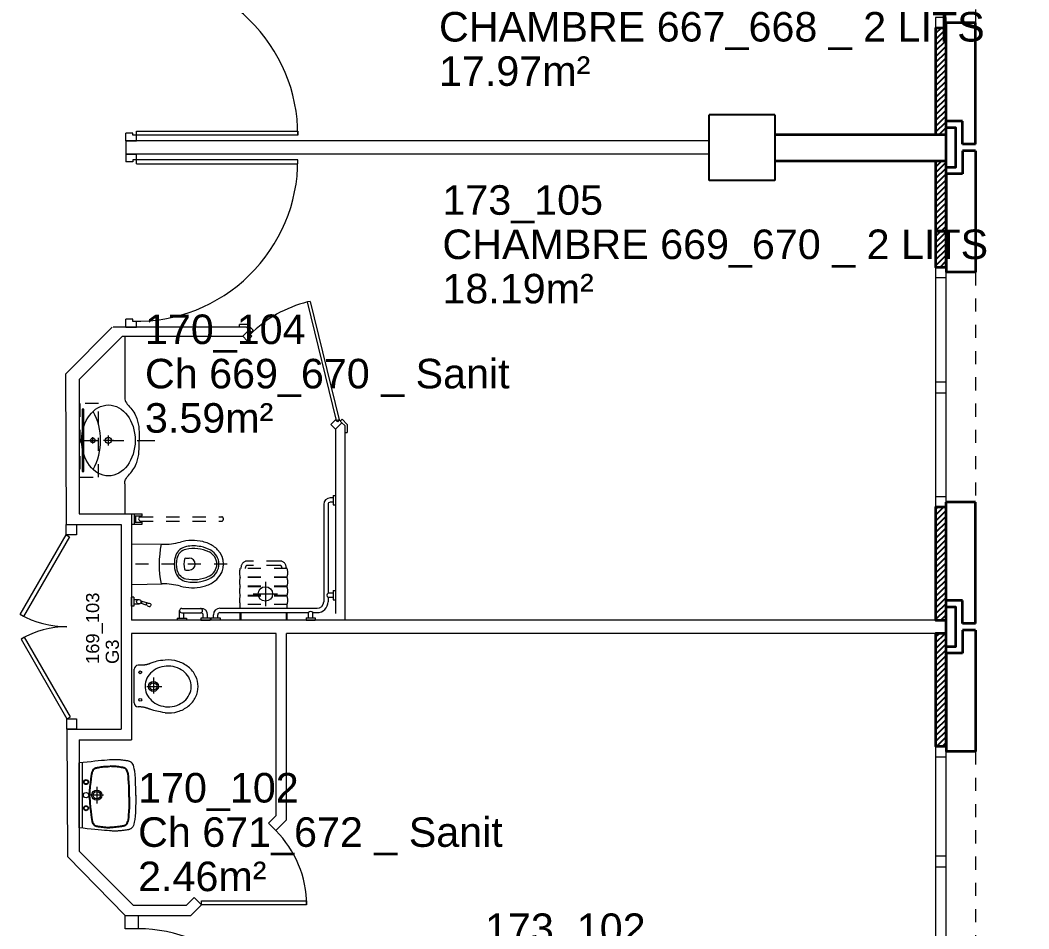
# Model space of a CAD drawing. Header units: metres. Extents: x -8 to 211, y -5 to 116.
# Drawn here: x 168.7 to 176.39, y 101 to 107.92 of the extents above; entities that cross this region are included whole.
import ezdxf

# ---------------------------------------------------------------- set-up
doc = ezdxf.new("R2010")
doc.units = ezdxf.units.M
doc.header["$LTSCALE"] = 0.6
doc.header["$MEASUREMENT"] = 0
for name, pattern in [('AXES2', [1.125, 0.75, -0.125, 0.125, -0.125]), ('CACHÉ', [0.25, 0.125, -0.125]), ('CONTINU', [0]), ('HIDDEN2', [0.1875, 0.125, -0.0625])]:
    doc.linetypes.add(name, pattern=pattern)
doc.layers.get('0').update_dxf_attribs({"linetype": 'CONTINUOUS'})
for name, color, linetype in [('002 poteaux', 7, 'CONTINUOUS'), ('004 isolation', 7, 'CONTINUOUS'), ('006 sanitaire', 5, 'CONTINUOUS'), ('A_Etiqu_Gaine', 8, 'CONTINUOUS'), ('A_Etiqu_Gaine_ancien', 8, 'CONTINUOUS'), ('A_Etiqu_Gaine_code', 8, 'CONTINUOUS'), ('A_Etiqu_Local', 8, 'CONTINUOUS')]:
    doc.layers.add(name, color=color, linetype=linetype)
for name, color, linetype, lineweight in [('A_CHASS', 4, 'CONTINU', 20), ('A_MURS_CLOI', 7, 'CONTINU', 20), ('A_MURS_STRU', 7, 'CONTINU', 35), ('A_PORT', 8, 'CONTINUOUS', 0), ('A_SANI', 5, 'CONTINU', 0)]:
    doc.layers.add(name, color=color, linetype=linetype, lineweight=lineweight)
doc.styles.add('Attribut', font='arial.ttf')

# ---------------------------------------------------------------- blocks, each defined once
blk = doc.blocks.new('A_Etiqu_Local')
at = {"style": 'Attribut', "flags": 1}
for tag, p in [('CODE_HOPITAL', (-0.4463, 1.9737)), ('CODE_SITE', (-0.4463, 1.7487)), ('CODE_BATIMENT', (-0.4463, 1.5237)), ('CODE_SECTEUR', (-0.4463, 1.2987)), ('CODE_ETAGE', (-0.4463, 1.0737)), ('NOM_NORMALISE', (-0.4463, -0.843)), ('SECTEUR_ACTIVITE', (-0.4463, -1.068)), ('SOUS_SECTEUR_ACTIVITE', (-0.4463, -1.293)), ('VOLUME', (-0.4463, -1.518)), ('SERVICE', (-0.4463, -1.743)), ('CODE_UG', (-0.4463, -1.968)), ('CODE_UA', (-0.4463, -2.193)), ('CODE_POLE', (-0.4463, -2.418)), ('OCCUPANT_EXTERNE', (-0.4463, -2.643)), ('DISPONIBILITE', (-0.4463, -2.868)), ('ACCES_HANDICAPES', (-0.4463, -3.093)), ('NATURE_SOL', (-0.4463, -3.318)), ('RISQUE_LABORATOIRE', (-0.4463, -3.543)), ('AMIANTE', (-0.4463, -3.768))]:
    blk.add_attdef(tag, p, '', height=0.15, dxfattribs=at)
at = {"layer": 'A_Etiqu_Local', "style": 'Attribut'}
for tag, p in [('CODE_PIECE', (-0.4483, 0.5327)), ('NOM_USAGE', (-0.4483, 0.1952)), ('SURFACE', (-0.4483, -0.1423))]:
    blk.add_attdef(tag, p, '', height=0.225, dxfattribs=at)
blk = doc.blocks.new('A_Etiqu_Gaine')
at = {"style": 'Attribut', "flags": 1}
for tag, p in [('CODE_HOPITAL', (-0.4323, 0.8651)), ('CODE_SITE', (-0.4323, 0.7151)), ('CODE_BATIMENT', (-0.4323, 0.5651)), ('CODE_SECTEUR', (-0.4323, 0.4151)), ('CODE_ETAGE', (-0.4323, 0.2651)), ('NOM_NORMALISE', (-0.4323, -0.3349)), ('SECTEUR_ACTIVITE', (-0.4323, -0.4849)), ('SOUS_SECTEUR_ACTIVITE', (-0.4323, -0.6349)), ('SURFACE', (-0.4323, -0.7849)), ('CODE_UG', (-0.4323, -0.9349)), ('CODE_POLE', (-0.4323, -1.0849)), ('AMIANTE', (-0.4323, -1.2349))]:
    blk.add_attdef(tag, p, '', height=0.1, dxfattribs=at)
at = {"layer": 'A_Etiqu_Gaine', "style": 'Attribut'}
blk.add_attdef('NOM_USAGE', (-0.4323, -0.1849), '', height=0.1, dxfattribs=at)
at = {"layer": 'A_Etiqu_Gaine_ancien', "style": 'Attribut'}
blk.add_attdef('CODE_PIECE_ANCIEN', (-0.4323, 0.1151), '', height=0.1, dxfattribs=at)
at = {"layer": 'A_Etiqu_Gaine_code', "style": 'Attribut'}
blk.add_attdef('CODE_PIECE', (-0.4323, -0.0349), '', height=0.1, dxfattribs=at)
blk = doc.blocks.new('BROCA4-G329')
at = {"layer": '006 sanitaire', "linetype": 'Continuous'}
for points in [[(27.871058, 12.724569), (27.868091, 12.768528), (27.865162, 12.80576), (27.862252, 12.836877), (27.859341, 12.862489), (27.85641, 12.883208), (27.85344, 12.899643), (27.850412, 12.912407), (27.847308, 12.92211), (27.844107, 12.929363), (27.84079, 12.934776), (27.84079, 12.934776), (27.839079, 12.936977), (27.837307, 12.9389), (27.835448, 12.940577), (27.833475, 12.942039), (27.831361, 12.943315), (27.829079, 12.944436), (27.826603, 12.945433), (27.823905, 12.946336), (27.820959, 12.947175), (27.817738, 12.947981), (27.817738, 12.947981), (27.810426, 12.949572), (27.802072, 12.951126), (27.792839, 12.952621), (27.782893, 12.954029), (27.772398, 12.955327), (27.761519, 12.956489), (27.750421, 12.957491), (27.739267, 12.958306), (27.728224, 12.958911), (27.717455, 12.95928)], [(27.871058, 12.727926), (27.868091, 12.683964), (27.865162, 12.646729), (27.862252, 12.615611), (27.859341, 12.589998), (27.85641, 12.56928), (27.85344, 12.552844), (27.850412, 12.540081), (27.847308, 12.530379), (27.844107, 12.523127), (27.84079, 12.517713), (27.84079, 12.517713), (27.839079, 12.515513), (27.837307, 12.513589), (27.835448, 12.511912), (27.833475, 12.51045), (27.831361, 12.509173), (27.829079, 12.508051), (27.826603, 12.507053), (27.823905, 12.50615), (27.820959, 12.50531), (27.817738, 12.504503), (27.817738, 12.504503), (27.810424, 12.502912), (27.802055, 12.501356), (27.79278, 12.49986), (27.782754, 12.498449), (27.772126, 12.497148), (27.761048, 12.495981), (27.749672, 12.494974), (27.73815, 12.494151), (27.726633, 12.493536), (27.715273, 12.493155)]]:
    blk.add_lwpolyline(points, dxfattribs=at)
blk = doc.blocks.new('BROCA4-G330')
at = {"layer": '006 sanitaire', "linetype": 'Continuous'}
for points in [[(27.569025, 12.724569), (27.569417, 12.768528), (27.570285, 12.80576), (27.571591, 12.836877), (27.573297, 12.862489), (27.575364, 12.883208), (27.577755, 12.899643), (27.580432, 12.912407), (27.583357, 12.92211), (27.586492, 12.929363), (27.589798, 12.934776), (27.589798, 12.934776), (27.59151, 12.936977), (27.593281, 12.9389), (27.59514, 12.940577), (27.597113, 12.942039), (27.599227, 12.943315), (27.601508, 12.944436), (27.603985, 12.945433), (27.606682, 12.946336), (27.609628, 12.947175), (27.612849, 12.947981), (27.612849, 12.947981), (27.62016, 12.949572), (27.628515, 12.951126), (27.637748, 12.952621), (27.647695, 12.954029), (27.658191, 12.955327), (27.669071, 12.956489), (27.68017, 12.957491), (27.691324, 12.958306), (27.702368, 12.958911), (27.713137, 12.95928)], [(27.569025, 12.727926), (27.569417, 12.683964), (27.570285, 12.646729), (27.571591, 12.615611), (27.573297, 12.589998), (27.575364, 12.56928), (27.577755, 12.552844), (27.580432, 12.540081), (27.583357, 12.530379), (27.586492, 12.523127), (27.589798, 12.517713), (27.589798, 12.517713), (27.59151, 12.515513), (27.593281, 12.513589), (27.59514, 12.511912), (27.597113, 12.51045), (27.599227, 12.509173), (27.601508, 12.508051), (27.603985, 12.507053), (27.606682, 12.50615), (27.609628, 12.50531), (27.612849, 12.504503), (27.612849, 12.504503), (27.620163, 12.502912), (27.628533, 12.501356), (27.637807, 12.49986), (27.647835, 12.498449), (27.658464, 12.497148), (27.669542, 12.495981), (27.680918, 12.494974), (27.692441, 12.494151), (27.703958, 12.493536), (27.715319, 12.493155)]]:
    blk.add_lwpolyline(points, dxfattribs=at)

msp = doc.modelspace()

# ---------------------------------------------------------------- linework, layer by layer
at = {"layer": '002 poteaux', "color": 8, "linetype": 'Continuous'}
for p, q in [((173.9499, 106.6961), (173.9499, 107.1961)), ((174.4499, 107.1961), (174.4499, 106.6961))]:
    msp.add_line(p, q, dxfattribs=at)
for points in [[(174.4499, 107.1961), (173.9499, 107.1961)], [(174.4499, 106.6962), (173.9499, 106.6962)]]:
    msp.add_lwpolyline(points, dxfattribs=at)
at = {"layer": '004 isolation', "color": 8, "linetype": 'Continuous'}
for p, q in [((175.7167, 107.856), (175.6749, 107.8142)), ((175.6749, 107.856), (175.7549, 107.856)), ((175.6749, 107.0461), (175.6749, 107.856)), ((175.6749, 107.77), (175.7549, 107.85)), ((175.7549, 107.856), (175.7549, 107.0461)), ((175.7549, 107.8058), (175.6749, 107.7258)), ((175.6749, 107.6816), (175.7549, 107.7616)), ((175.7549, 107.7174), (175.6749, 107.6374)), ((175.6749, 107.5932), (175.7549, 107.6732)), ((175.7549, 107.629), (175.6749, 107.549)), ((175.6749, 107.5048), (175.7549, 107.5849)), ((175.7549, 107.5406), (175.6749, 107.4606)), ((175.6749, 107.4164), (175.7549, 107.4964)), ((175.7549, 107.4522), (175.6749, 107.3722)), ((175.6749, 107.3281), (175.7549, 107.4081)), ((175.7549, 107.3639), (175.6749, 107.2839)), ((175.6749, 107.2397), (175.7549, 107.3197)), ((175.7549, 107.2755), (175.6749, 107.1955)), ((175.6749, 107.1513), (175.7549, 107.2313)), ((175.7549, 107.1871), (175.6749, 107.1071)), ((175.6749, 107.0629), (175.7549, 107.1429)), ((175.7549, 107.0987), (175.7024, 107.0461)), ((175.7465, 107.0461), (175.7549, 107.0545)), ((175.7549, 107.0461), (175.6749, 107.0461)), ((175.6791, 106.8461), (175.6749, 106.8419)), ((175.6749, 106.7977), (175.7233, 106.8461)), ((175.6749, 106.0362), (175.6749, 106.8461)), ((175.6749, 106.8461), (175.7549, 106.8461)), ((175.7549, 106.8335), (175.6749, 106.7536)), ((175.7549, 106.8461), (175.7549, 106.0362)), ((175.6749, 106.7093), (175.7549, 106.7893)), ((175.7549, 106.7452), (175.6749, 106.6652)), ((175.6749, 106.621), (175.7549, 106.701)), ((175.7549, 106.6568), (175.6749, 106.5768)), ((175.6749, 106.5326), (175.7549, 106.6126)), ((175.7549, 106.5684), (175.6749, 106.4884)), ((175.6749, 106.4442), (175.7549, 106.5242)), ((175.7549, 106.48), (175.6749, 106.4)), ((175.6749, 106.3558), (175.7549, 106.4358)), ((175.7549, 106.3916), (175.6749, 106.3116)), ((175.6749, 106.2674), (175.7549, 106.3474)), ((175.7549, 106.3032), (175.6749, 106.2232)), ((175.6749, 106.179), (175.7549, 106.259)), ((175.7549, 106.2148), (175.6749, 106.1348)), ((175.6749, 106.0906), (175.7549, 106.1706)), ((175.7549, 106.1264), (175.6749, 106.0464)), ((175.7089, 106.0362), (175.7549, 106.0822)), ((175.7549, 106.0362), (175.6749, 106.0362)), ((175.7549, 106.0381), (175.7531, 106.0362)), ((175.6909, 104.2063), (175.6749, 104.1903)), ((175.6749, 104.1461), (175.7351, 104.2063)), ((175.6749, 103.3465), (175.6749, 104.2063)), ((175.6749, 104.2063), (175.7549, 104.2063)), ((175.7549, 104.2063), (175.7549, 103.3465)), ((175.7549, 104.1819), (175.6749, 104.1019)), ((175.6749, 104.0577), (175.7549, 104.1377)), ((175.7549, 104.0935), (175.6749, 104.0135)), ((175.6749, 103.9693), (175.7549, 104.0493)), ((175.7549, 104.0051), (175.6749, 103.9251)), ((175.6749, 103.8809), (175.7549, 103.9609)), ((175.7549, 103.9167), (175.6749, 103.8367)), ((175.6749, 103.7925), (175.7549, 103.8725)), ((175.7549, 103.8283), (175.6749, 103.7483)), ((175.6749, 103.7041), (175.7549, 103.7841)), ((175.7549, 103.7399), (175.6749, 103.6599)), ((175.6749, 103.6157), (175.7549, 103.6957)), ((175.7549, 103.6515), (175.6749, 103.5716)), ((175.6749, 103.5274), (175.7549, 103.6073)), ((175.7549, 103.5631), (175.6749, 103.4831)), ((175.6749, 103.439), (175.7549, 103.519)), ((175.7549, 103.4748), (175.6749, 103.3948)), ((175.6749, 103.3506), (175.7549, 103.4306)), ((175.7549, 103.3864), (175.715, 103.3465)), ((175.7549, 103.3465), (175.6749, 103.3465)), ((175.7033, 103.2464), (175.6749, 103.218)), ((175.6749, 103.1738), (175.7475, 103.2464)), ((175.6749, 102.3865), (175.6749, 103.2464)), ((175.6749, 103.2464), (175.7549, 103.2464)), ((175.7549, 103.2096), (175.6749, 103.1296)), ((175.7549, 103.2464), (175.7549, 102.3865)), ((175.6749, 103.0854), (175.7549, 103.1654)), ((175.7549, 103.1212), (175.6749, 103.0412)), ((175.6749, 102.997), (175.7549, 103.077)), ((175.7549, 103.0329), (175.6749, 102.9529)), ((175.6749, 102.9087), (175.7549, 102.9887)), ((175.7549, 102.9445), (175.6749, 102.8645)), ((175.6749, 102.8203), (175.7549, 102.9003)), ((175.7549, 102.8561), (175.6749, 102.7761)), ((175.6749, 102.7319), (175.7549, 102.8119)), ((175.7549, 102.7677), (175.6749, 102.6877)), ((175.6749, 102.6435), (175.7549, 102.7235)), ((175.7549, 102.6793), (175.6749, 102.5993)), ((175.6749, 102.5551), (175.7549, 102.6351)), ((175.7549, 102.5909), (175.6749, 102.5109)), ((175.6749, 102.4667), (175.7549, 102.5467)), ((175.7549, 102.5025), (175.6749, 102.4225)), ((175.6831, 102.3865), (175.7549, 102.4583)), ((175.7549, 102.3865), (175.6749, 102.3865)), ((175.7549, 102.4141), (175.7273, 102.3865))]:
    msp.add_line(p, q, dxfattribs=at)
at = {"layer": 'A_CHASS', "color": 8, "linetype": 'CACHÉ'}
for p, q in [((175.9799, 109.5963), (175.9799, 107.896)), ((175.9799, 105.9962), (175.9799, 104.2463)), ((175.9799, 102.3465), (175.9799, 100.696))]:
    msp.add_line(p, q, dxfattribs=at)
at = {"layer": 'A_CHASS', "color": 8, "linetype": 'Continuous'}
for p, q in [((175.6749, 105.9562), (175.6749, 104.2863)), ((175.7549, 104.2863), (175.7549, 105.9562)), ((175.6749, 102.3065), (175.6749, 100.736)), ((175.7549, 100.736), (175.7549, 102.3065))]:
    msp.add_line(p, q, dxfattribs=at)
for points in [[(175.7549, 107.936), (175.6749, 107.936), (175.6749, 107.856), (175.7549, 107.856)], [(175.7549, 106.0362), (175.6749, 106.0362), (175.6749, 105.9562), (175.7549, 105.9562)], [(175.7549, 105.1584), (175.6749, 105.1584), (175.6749, 105.0784), (175.7549, 105.0784)], [(175.7549, 104.2863), (175.6749, 104.2863), (175.6749, 104.2063), (175.7549, 104.2063)], [(175.7549, 102.3865), (175.6749, 102.3865), (175.6749, 102.3065), (175.7549, 102.3065)], [(175.7549, 101.5487), (175.6749, 101.5487), (175.6749, 101.4687), (175.7549, 101.4687)]]:
    msp.add_lwpolyline(points, close=True, dxfattribs=at)
at = {"layer": 'A_MURS_CLOI', "color": 8, "linetype": 'Continuous'}
for p, q in [((173.9499, 106.9959), (169.506, 106.9959)), ((169.506, 106.9959), (169.506, 106.8959)), ((173.9499, 106.8959), (169.506, 106.8959)), ((170.4321, 105.5983), (170.3703, 105.5983)), ((170.3703, 105.5783), (170.3703, 105.5983)), ((170.4758, 105.5546), (170.4321, 105.5983)), ((169.4024, 105.5783), (169.0447, 105.2205)), ((170.4238, 105.5783), (169.4077, 105.5783)), ((170.4447, 105.5574), (170.4238, 105.5783)), ((170.4758, 105.5546), (170.4617, 105.5404)), ((169.4791, 105.5083), (169.1499, 105.1791)), ((169.4791, 105.5083), (170.3955, 105.5083)), ((169.0447, 105.2205), (169.0499, 104.0764)), ((169.1499, 105.1791), (169.1499, 104.1564)), ((171.1387, 104.8634), (171.1528, 104.8776)), ((171.1726, 104.8295), (171.1518, 104.8503)), ((171.1926, 104.8378), (171.1528, 104.8776)), ((171.1726, 104.8295), (171.1726, 103.3464)), ((171.1926, 104.8378), (171.1926, 104.776)), ((171.1026, 104.8005), (171.1026, 103.3965)), ((171.1726, 104.776), (171.1926, 104.776)), ((169.1499, 104.1564), (169.5494, 104.1564)), ((169.5494, 104.1564), (169.5494, 103.3464)), ((169.0499, 104.0764), (169.4694, 104.0764)), ((169.4694, 104.0764), (169.4694, 102.5164)), ((175.7549, 103.3464), (169.5494, 103.3464)), ((170.6499, 103.2464), (169.5494, 103.2464)), ((169.5494, 103.2464), (169.5494, 102.4364)), ((170.6499, 101.8598), (170.6499, 103.2464)), ((170.7299, 103.2466), (175.7549, 103.2466)), ((170.7299, 101.8267), (170.7299, 103.2464)), ((169.057, 102.5164), (169.4694, 102.5164)), ((169.057, 102.5164), (169.0615, 101.5467)), ((169.1499, 102.4364), (169.5494, 102.4364)), ((169.1499, 102.4364), (169.1499, 101.5881)), ((170.5912, 101.8011), (170.6499, 101.8598)), ((170.6477, 101.7445), (170.7299, 101.8267)), ((170.6477, 101.7445), (170.5912, 101.8011)), ((169.4999, 101.0967), (169.0615, 101.5467)), ((169.5613, 101.1767), (169.1499, 101.5881)), ((169.9668, 101.1767), (170.0255, 101.2354)), ((170.0821, 101.1788), (170.0255, 101.2354)), ((169.5613, 101.1767), (169.9668, 101.1767)), ((169.9999, 101.0967), (170.0821, 101.1788)), ((169.4999, 101.0967), (169.9999, 101.0967))]:
    msp.add_line(p, q, dxfattribs=at)
msp.add_lwpolyline([(169.4999, 101.0964), (169.5999, 101.0964), (169.5999, 100.9964), (169.4999, 100.9964)], close=True, dxfattribs=at)
at = {"layer": 'A_MURS_STRU', "color": 8}
for p, q in [((175.7549, 107.1461), (175.7549, 107.896)), ((175.9799, 107.896), (175.7549, 107.896)), ((175.9799, 106.9711), (175.9799, 107.896)), ((175.8799, 107.1461), (175.7549, 107.1461)), ((175.8799, 106.9711), (175.8799, 107.1461)), ((175.9799, 106.9711), (175.8799, 106.9711)), ((175.8799, 106.9211), (175.8799, 106.7461)), ((175.9799, 106.9211), (175.8799, 106.9211)), ((175.9799, 106.9211), (175.9799, 105.9962)), ((175.8799, 106.7461), (175.7549, 106.7461)), ((175.7549, 106.7461), (175.7549, 105.9962)), ((175.9799, 105.9962), (175.7549, 105.9962)), ((175.7549, 103.4964), (175.7549, 104.2463)), ((175.9799, 104.2463), (175.7549, 104.2463)), ((175.9799, 103.3214), (175.9799, 104.2463)), ((175.8799, 103.4964), (175.7549, 103.4964)), ((175.8799, 103.3214), (175.8799, 103.4964)), ((175.9799, 103.3214), (175.8799, 103.3214)), ((175.8799, 103.2714), (175.8799, 103.0964)), ((175.9799, 103.2714), (175.8799, 103.2714)), ((175.9799, 103.2714), (175.9799, 102.3465)), ((175.8799, 103.0964), (175.7549, 103.0964)), ((175.7549, 103.0964), (175.7549, 102.3465)), ((175.9799, 102.3465), (175.7549, 102.3465))]:
    msp.add_line(p, q, dxfattribs=at)
at = {"layer": 'A_MURS_STRU', "color": 8, "linetype": 'Continuous'}
for p, q in [((174.4499, 107.0461), (175.7549, 107.0461)), ((174.4499, 106.8461), (175.7549, 106.8461))]:
    msp.add_line(p, q, dxfattribs=at)
for points in [[(175.7549, 107.856), (175.6749, 107.856), (175.6749, 107.0461)], [(175.6749, 106.8461), (175.6749, 106.0362), (175.7549, 106.0362), (175.7549, 107.856)], [(175.7549, 106.7961), (175.8299, 106.7961), (175.8299, 107.0961), (175.7549, 107.0961)], [(175.7549, 103.2464), (175.6749, 103.2464), (175.6749, 102.3865), (175.7549, 102.3865), (175.7549, 103.4464)], [(175.7549, 103.1464), (175.8299, 103.1464), (175.8299, 103.4464), (175.7549, 103.4464)]]:
    msp.add_lwpolyline(points, dxfattribs=at)
msp.add_lwpolyline([(175.7549, 104.2063), (175.6749, 104.2063), (175.6749, 103.3465), (175.7549, 103.3465)], close=True, dxfattribs=at)
at = {"layer": 'A_PORT', "color": 8, "linetype": 'Continuous'}
for p, q in [((169.506, 106.9959), (169.506, 107.0558)), ((169.5582, 107.0558), (169.506, 107.0558)), ((169.5582, 107.0398), (169.5582, 107.0558)), ((169.586, 107.0698), (170.816, 107.0698)), ((169.586, 106.9959), (169.586, 107.0698)), ((170.816, 107.0698), (170.816, 107.0398)), ((169.506, 106.9959), (169.586, 106.9959)), ((170.816, 107.0398), (169.5582, 107.0398)), ((169.506, 106.8964), (169.586, 106.8964)), ((169.506, 106.8964), (169.506, 106.8365)), ((169.586, 106.8225), (169.586, 106.8964)), ((169.5582, 106.8365), (169.506, 106.8365)), ((170.816, 106.8525), (169.5582, 106.8525)), ((169.5582, 106.8525), (169.5582, 106.8365)), ((169.586, 106.8225), (170.816, 106.8225)), ((170.816, 106.8225), (170.816, 106.8525)), ((171.1114, 104.8671), (170.8905, 105.7701)), ((170.91, 105.7747), (170.8906, 105.77)), ((170.91, 105.7747), (171.1309, 104.8719)), ((169.5582, 105.6385), (169.506, 105.6385)), ((169.506, 105.5786), (169.506, 105.6385)), ((169.5582, 105.6225), (169.5582, 105.6385)), ((169.586, 105.6225), (169.5582, 105.6225)), ((169.586, 105.5786), (169.586, 105.6225)), ((169.506, 105.5786), (169.586, 105.5786)), ((171.1309, 104.8719), (171.1114, 104.8671))]:
    msp.add_line(p, q, dxfattribs=at)
for points in [[(170.4662, 105.5083), (170.452, 105.5224), (170.4662, 105.5365), (170.445, 105.5578), (170.3955, 105.5083), (170.4308, 105.4729), (170.4662, 105.5083)], [(171.1521, 104.8507), (171.1309, 104.8719), (171.1167, 104.8577), (171.1026, 104.8719), (171.0672, 104.8365), (171.1026, 104.8012), (171.1521, 104.8507)]]:
    msp.add_lwpolyline(points, dxfattribs=at)
for points in [[(169.0499, 104.0764), (169.1299, 104.0764), (169.1299, 103.9964), (169.0503, 103.9964)], [(169.0763, 103.9814), (168.7263, 103.3752), (168.7003, 103.3902), (169.0503, 103.9964)], [(169.0827, 102.6114), (168.7327, 103.2176), (168.7067, 103.2026), (169.0567, 102.5964)], [(169.057, 102.5964), (169.1299, 102.5964), (169.1299, 102.5164), (169.057, 102.5164)], [(170.0821, 101.2085), (170.882, 101.2085), (170.882, 101.1785), (170.0821, 101.1785)]]:
    msp.add_lwpolyline(points, close=True, dxfattribs=at)
for centre, radius, start, end in [((169.586, 107.0398), 1.23, 360, 91.29426), ((169.586, 106.8525), 1.23, 268.70574, 0), ((169.063, 104.0446), 0.7482, 240.99996, 269.51438), ((169.0567, 102.5964), 0.7, 90, 120), ((170.0821, 101.1785), 0.8, 0.00002, 45.00004), ((169.5999, 99.8964), 1.1, 0.00001, 90.00003)]:
    msp.add_arc(centre, radius, start, end, dxfattribs=at)
at = {"layer": 'A_PORT', "color": 8}
msp.add_arc((171.1167, 104.8577), 0.94, 103.92465, 135, dxfattribs=at)
at = {"layer": 'A_SANI', "color": 8, "linetype": 'Continuous'}
for p, q in [((169.4965, 105.5083), (169.4965, 105.0467)), ((169.1864, 104.9545), (169.1719, 104.9545)), ((169.1719, 104.9545), (169.1719, 104.4782)), ((169.1864, 104.4782), (169.1864, 104.9545)), ((169.3725, 104.6773), (169.3725, 104.7538)), ((169.2781, 104.7155), (169.2303, 104.7155)), ((169.2542, 104.6916), (169.2542, 104.7394)), ((169.4107, 104.7155), (169.3342, 104.7155)), ((169.1719, 104.4782), (169.1864, 104.4782)), ((169.4965, 104.3844), (169.4965, 104.1564)), ((171.0858, 104.2962), (171.1026, 104.2962)), ((171.0858, 104.2962), (171.0858, 104.2255)), ((171.0126, 104.2274), (171.0126, 103.4871)), ((171.0456, 104.2274), (171.0456, 103.5526)), ((171.0858, 104.2774), (171.0626, 104.2774)), ((171.0858, 104.2444), (171.0626, 104.2444)), ((171.0858, 104.2255), (171.1026, 104.2255)), ((169.5494, 104.1564), (169.6289, 104.1564)), ((169.5705, 104.0784), (169.5705, 104.1564)), ((169.5705, 104.1405), (169.6289, 104.1405)), ((169.5815, 104.0942), (169.5815, 104.1405)), ((169.6214, 104.1339), (169.6214, 104.1405)), ((169.6289, 104.1405), (169.6289, 104.1564)), ((169.5494, 104.0784), (169.6289, 104.0784)), ((169.5705, 104.0942), (169.6289, 104.0942)), ((169.6214, 104.0942), (169.6214, 104.1009)), ((169.6289, 104.0784), (169.6289, 104.0942)), ((170.5685, 103.6387), (170.5685, 103.4541)), ((169.5662, 103.5229), (169.5494, 103.5229)), ((169.5494, 103.4522), (169.5494, 103.5229)), ((169.5662, 103.5229), (169.5662, 103.4522)), ((170.4762, 103.5464), (170.6607, 103.5464)), ((171.0858, 103.5526), (171.0456, 103.5526)), ((171.0456, 103.5196), (171.0456, 103.4871)), ((171.0858, 103.5196), (171.0456, 103.5196)), ((171.0858, 103.5715), (171.0858, 103.5008)), ((171.0858, 103.5715), (171.1026, 103.5715)), ((171.1026, 103.5715), (171.1026, 103.5008)), ((169.5662, 103.4522), (169.5494, 103.4522)), ((169.5662, 103.504), (169.6043, 103.504)), ((169.5662, 103.471), (169.6064, 103.471)), ((169.6257, 103.4737), (169.6167, 103.4766)), ((169.6305, 103.4886), (169.6202, 103.4919)), ((169.6254, 103.4726), (169.6309, 103.4897)), ((169.6594, 103.4617), (169.6254, 103.4726)), ((169.6649, 103.4788), (169.6309, 103.4897)), ((169.6594, 103.4617), (169.6649, 103.4788)), ((169.6676, 103.4603), (169.6598, 103.4628)), ((169.6724, 103.4752), (169.6645, 103.4777)), ((170.2224, 103.4371), (170.9626, 103.4371)), ((171.0858, 103.5008), (171.1026, 103.5008)), ((169.8957, 103.3631), (169.9664, 103.3631)), ((169.8957, 103.3631), (169.8957, 103.3464)), ((169.9145, 103.3631), (169.9145, 103.4199)), ((169.931, 103.4364), (170.0784, 103.4364)), ((169.931, 103.4034), (170.0784, 103.4034)), ((169.9475, 103.3631), (169.9475, 103.4034)), ((169.9664, 103.3631), (169.9664, 103.3464)), ((170.1472, 103.3631), (170.0765, 103.3631)), ((170.0765, 103.3631), (170.0765, 103.3464)), ((170.0954, 103.3631), (170.0954, 103.3864)), ((170.1284, 103.3631), (170.1284, 103.3864)), ((170.1472, 103.3631), (170.1472, 103.3464)), ((170.1535, 103.3639), (170.2242, 103.3639)), ((170.1535, 103.3639), (170.1535, 103.3471)), ((170.1724, 103.3639), (170.1724, 103.3871)), ((170.2054, 103.3639), (170.2054, 103.3871)), ((170.2224, 103.4041), (170.8971, 103.4041)), ((170.2242, 103.3639), (170.2242, 103.3471)), ((170.8782, 103.3639), (170.8782, 103.3471)), ((170.8782, 103.3639), (170.9489, 103.3639)), ((170.8971, 103.3639), (170.8971, 103.4041)), ((170.9301, 103.3639), (170.9301, 103.4041)), ((170.9301, 103.4041), (170.9626, 103.4041)), ((170.9489, 103.3639), (170.9489, 103.3471)), ((170.0765, 103.3464), (170.1472, 103.3464)), ((170.8782, 103.3471), (170.9489, 103.3471)), ((169.6014, 103.0031), (169.5983, 103.003)), ((169.5694, 102.7159), (169.5694, 102.973)), ((169.7152, 102.9104), (169.7152, 102.7883)), ((169.6664, 102.842), (169.7787, 102.842)), ((169.6014, 102.6858), (169.5983, 102.6859)), ((169.1499, 101.7646), (169.1499, 102.2599)), ((169.1748, 101.7646), (169.1748, 102.2599)), ((169.2834, 102.0774), (169.2834, 101.951)), ((169.3345, 102.0142), (169.2324, 102.0142))]:
    msp.add_line(p, q, dxfattribs=at)
at = {"layer": 'A_SANI', "color": 8, "linetype": 'HIDDEN2', "ltscale": 0.5}
for p, q in [((169.296, 104.9955), (169.156, 104.9955)), ((169.156, 104.9955), (169.156, 104.4355)), ((169.296, 104.4355), (169.296, 104.9955)), ((169.156, 104.4355), (169.296, 104.4355)), ((169.6138, 104.1339), (170.2374, 104.1339)), ((169.6138, 104.1009), (170.2374, 104.1009)), ((170.3827, 103.7471), (170.3827, 103.7404)), ((170.4157, 103.7471), (170.4157, 103.7404)), ((170.6777, 103.7971), (170.4327, 103.7971)), ((170.6777, 103.7641), (170.4327, 103.7641)), ((170.6947, 103.7471), (170.6947, 103.7404)), ((170.7277, 103.7471), (170.7277, 103.7404)), ((170.7345, 103.7404), (170.3759, 103.7404)), ((170.7345, 103.6754), (170.3759, 103.6754)), ((170.3759, 103.6704), (170.3759, 103.6754)), ((170.7345, 103.6704), (170.3759, 103.6704)), ((170.7345, 103.6704), (170.7345, 103.6754)), ((170.7345, 103.6054), (170.3759, 103.6054)), ((170.3759, 103.6004), (170.3759, 103.6054)), ((170.7345, 103.6004), (170.3759, 103.6004)), ((170.7345, 103.6004), (170.7345, 103.6054)), ((170.7345, 103.5354), (170.3759, 103.5354)), ((170.3759, 103.5304), (170.3759, 103.5354)), ((170.7345, 103.5304), (170.3759, 103.5304)), ((170.7345, 103.5304), (170.7345, 103.5354)), ((170.7345, 103.4654), (170.3759, 103.4654)), ((170.3759, 103.4371), (170.3759, 103.4654)), ((170.7345, 103.4371), (170.7345, 103.4654)), ((170.3759, 103.3471), (170.3759, 103.4041)), ((170.3827, 103.4041), (170.3827, 103.3471)), ((170.7277, 103.4041), (170.7277, 103.3471)), ((170.7345, 103.3471), (170.7345, 103.4041))]:
    msp.add_line(p, q, dxfattribs=at)
at = {"layer": 'A_SANI', "color": 8, "linetype": 'AXES2', "ltscale": 0.3}
msp.add_line((169.156, 104.7155), (169.7327, 104.7155), dxfattribs=at)
at = {"layer": 'A_SANI', "color": 8}
for p, q in [((169.5494, 103.9256), (169.5494, 103.6217)), ((169.5525, 103.9286), (169.7816, 103.9244)), ((169.9616, 103.8187), (169.9883, 103.8187)), ((169.9616, 103.7287), (169.9883, 103.7287)), ((169.5525, 103.6187), (169.7816, 103.623))]:
    msp.add_line(p, q, dxfattribs=at)
at = {"layer": 'A_SANI', "color": 8, "linetype": 'HIDDEN2'}
msp.add_line((170.2778, 103.7737), (169.5255, 103.7737), dxfattribs=at)
at = {"layer": 'A_SANI', "color": 8, "linetype": 'Continuous'}
for points in [[(169.8055, 103.0422), (169.7862, 103.0405), (169.769, 103.0384), (169.7538, 103.036), (169.7405, 103.0333), (169.7288, 103.0305), (169.7187, 103.0276), (169.7099, 103.0246), (169.7023, 103.0218), (169.6957, 103.0191), (169.69, 103.0167), (169.69, 103.0167), (169.6874, 103.0156), (169.6849, 103.0146), (169.6826, 103.0136), (169.6804, 103.0127), (169.6782, 103.0119), (169.6761, 103.0112), (169.6741, 103.0105), (169.672, 103.0098), (169.67, 103.0092), (169.6679, 103.0086), (169.6679, 103.0086), (169.6658, 103.0081), (169.6636, 103.0076), (169.6614, 103.0071), (169.6591, 103.0067), (169.6569, 103.0063), (169.6546, 103.0059), (169.6523, 103.0056), (169.65, 103.0053), (169.6477, 103.005), (169.6455, 103.0048), (169.6455, 103.0048), (169.6411, 103.0043), (169.6367, 103.004), (169.6324, 103.0037), (169.6282, 103.0035), (169.6239, 103.0033), (169.6196, 103.0032), (169.6152, 103.0032), (169.6108, 103.0031), (169.6062, 103.0031), (169.6014, 103.0031)], [(169.8055, 102.6418), (169.7862, 102.6447), (169.769, 102.6476), (169.7538, 102.6505), (169.7405, 102.6533), (169.7288, 102.656), (169.7187, 102.6587), (169.7099, 102.6612), (169.7023, 102.6636), (169.6957, 102.6658), (169.69, 102.6678), (169.69, 102.6678), (169.6874, 102.6688), (169.6849, 102.6697), (169.6826, 102.6706), (169.6804, 102.6714), (169.6782, 102.6722), (169.6761, 102.673), (169.6741, 102.6738), (169.672, 102.6745), (169.67, 102.6753), (169.6679, 102.676), (169.6679, 102.676), (169.6658, 102.6767), (169.6636, 102.6774), (169.6614, 102.6782), (169.6591, 102.6789), (169.6569, 102.6795), (169.6546, 102.6802), (169.6523, 102.6808), (169.65, 102.6814), (169.6477, 102.682), (169.6455, 102.6825), (169.6455, 102.6825), (169.6411, 102.6834), (169.6367, 102.6841), (169.6324, 102.6846), (169.6282, 102.6851), (169.6239, 102.6853), (169.6196, 102.6855), (169.6152, 102.6857), (169.6108, 102.6857), (169.6062, 102.6857), (169.6014, 102.6858)], [(169.5816, 102.0103), (169.5808, 102.0617), (169.5796, 102.1052), (169.5778, 102.1417), (169.5756, 102.1717), (169.5729, 102.196), (169.5698, 102.2153), (169.5664, 102.2303), (169.5625, 102.2419), (169.5583, 102.2506), (169.5538, 102.2572), (169.5538, 102.2572), (169.5514, 102.2599), (169.5489, 102.2623), (169.5463, 102.2645), (169.5434, 102.2664), (169.5403, 102.2681), (169.537, 102.2696), (169.5333, 102.2709), (169.5293, 102.2721), (169.5248, 102.2733), (169.52, 102.2743), (169.52, 102.2743), (169.5146, 102.2754), (169.5089, 102.2764), (169.5029, 102.2773), (169.4966, 102.2782), (169.4901, 102.2791), (169.4836, 102.2799), (169.477, 102.2807), (169.4705, 102.2813), (169.4641, 102.282), (169.4579, 102.2825), (169.4579, 102.2825), (169.452, 102.283), (169.4463, 102.2834), (169.4407, 102.2837), (169.4351, 102.2839), (169.4295, 102.284), (169.4237, 102.284), (169.4176, 102.2839), (169.4112, 102.2838), (169.4044, 102.2835), (169.3971, 102.2831), (169.3971, 102.2831), (169.3808, 102.2821), (169.3622, 102.2806), (169.3415, 102.2788), (169.3189, 102.2767), (169.2944, 102.2743), (169.2683, 102.2717), (169.2406, 102.2689), (169.2116, 102.266), (169.1813, 102.263), (169.1499, 102.2599)], [(169.5816, 102.0142), (169.5808, 101.9628), (169.5796, 101.9192), (169.5778, 101.8828), (169.5756, 101.8528), (169.5729, 101.8285), (169.5698, 101.8092), (169.5664, 101.7941), (169.5625, 101.7826), (169.5583, 101.7739), (169.5538, 101.7673), (169.5538, 101.7673), (169.5514, 101.7645), (169.5489, 101.7621), (169.5463, 101.76), (169.5434, 101.7581), (169.5403, 101.7564), (169.537, 101.7549), (169.5333, 101.7536), (169.5293, 101.7523), (169.5248, 101.7512), (169.52, 101.7501), (169.52, 101.7501), (169.5146, 101.7491), (169.5089, 101.7481), (169.5029, 101.7472), (169.4966, 101.7462), (169.4901, 101.7454), (169.4836, 101.7446), (169.477, 101.7438), (169.4705, 101.7431), (169.4641, 101.7425), (169.4579, 101.7419), (169.4579, 101.7419), (169.452, 101.7415), (169.4463, 101.7411), (169.4407, 101.7408), (169.4351, 101.7406), (169.4295, 101.7405), (169.4237, 101.7404), (169.4176, 101.7405), (169.4112, 101.7407), (169.4044, 101.741), (169.3971, 101.7413), (169.3971, 101.7413), (169.3808, 101.7424), (169.3622, 101.7439), (169.3415, 101.7457), (169.3189, 101.7478), (169.2944, 101.7501), (169.2683, 101.7527), (169.2406, 101.7555), (169.2116, 101.7584), (169.1813, 101.7615), (169.1499, 101.7646)]]:
    msp.add_lwpolyline(points, dxfattribs=at)
for points in [[(169.9915, 102.8971, 0.102556), (169.9541, 102.9492, 0.093461), (169.8987, 102.9838, 0.177232), (169.7622, 102.9866, 0.093461), (169.7055, 102.9544, 0.102556), (169.666, 102.9038, 0.222724), (169.6636, 102.7869, 0.102556), (169.701, 102.7348, 0.093461), (169.7563, 102.7003, 0.177079), (169.8928, 102.6974, 0.093461), (169.9495, 102.7296, 0.102556), (169.989, 102.7802, 0.222834), (169.9915, 102.8971)], [(169.8062, 102.6411, 0.092772), (169.9013, 102.6504, 0.098236), (169.9814, 102.6921, 0.108258), (170.0371, 102.7609, 0.11669), (170.056, 102.841, 0.116228), (170.0372, 102.9211, 0.107322), (169.9814, 102.9906, 0.097518), (169.9012, 103.0329, 0.092603), (169.8062, 103.0431, 0.094447)]]:
    msp.add_lwpolyline(points, format="xyb", dxfattribs=at)
for centre, radius in [((169.2542, 104.7155), 0.0175), ((169.3725, 104.7155), 0.023), ((170.5685, 103.5464), 0.055), ((169.6043, 103.4875), 0.0165), ((169.6155, 102.9494), 0.0105), ((169.7152, 102.842), 0.0383), ((169.7152, 102.842), 0.0276), ((169.6155, 102.7395), 0.0105), ((169.202, 102.1137), 0.0189), ((169.202, 102.1137), 0.0144), ((169.202, 102.0142), 0.0204), ((169.2834, 102.0142), 0.0387), ((169.2834, 102.0142), 0.0274), ((169.202, 101.9147), 0.0189), ((169.202, 101.9147), 0.0144)]:
    msp.add_circle(centre, radius, dxfattribs=at)
for centre, radius, start, end in [((168.8659, 104.7155), 0.4476, 330.42755, 29.57245), ((171.0626, 104.2274), 0.05, 90, 180), ((171.0626, 104.2274), 0.017, 90, 180), ((169.6204, 104.1174), 0.0178, 111.92878, 248.07122), ((171.0548, 103.5361), 0.0189, 119.13506, 240.86494), ((170.2224, 103.3871), 0.05, 90, 180), ((170.9626, 103.4871), 0.083, 270, 0), ((170.9626, 103.4871), 0.05, 270, 0), ((169.931, 103.4199), 0.0165, 90, 270), ((170.0738, 103.4199), 0.0165, 270, 90), ((170.0784, 103.3864), 0.05, 0, 90), ((170.0784, 103.3864), 0.017, 0, 90), ((170.2224, 103.3871), 0.017, 90, 180), ((170.9136, 103.3949), 0.0189, 29.13506, 150.86494), ((169.5994, 102.973), 0.03, 92.18352, 180.00002), ((169.5994, 102.7159), 0.03, 180.00002, 267.81647)]:
    msp.add_arc(centre, radius, start, end, dxfattribs=at)
at = {"layer": 'A_SANI', "color": 8, "linetype": 'HIDDEN2', "ltscale": 0.5}
for centre, radius, start, end in [((170.2321, 104.1174), 0.0173, 287.79386, 72.20614), ((170.4327, 103.7471), 0.05, 90, 180), ((170.4327, 103.7471), 0.017, 90, 180), ((170.6777, 103.7471), 0.05, 0, 90), ((170.6777, 103.7471), 0.017, 0, 90), ((170.4883, 103.7079), 0.1169, 163.86503, 196.13497), ((170.4883, 103.6379), 0.1169, 163.86503, 196.13497), ((170.6222, 103.7079), 0.1169, 343.86503, 16.13497), ((170.6222, 103.6379), 0.1169, 343.86503, 16.13497), ((170.4883, 103.5679), 0.1169, 163.86503, 196.13497), ((170.6222, 103.5679), 0.1169, 343.86503, 16.13497), ((170.4883, 103.4979), 0.1169, 163.86503, 196.13497), ((170.6222, 103.4979), 0.1169, 343.86503, 16.13497)]:
    msp.add_arc(centre, radius, start, end, dxfattribs=at)
at = {"layer": 'A_SANI', "color": 8}
for centre, radius, start, end in [((169.5524, 103.9256), 0.003, 88.93602, 180), ((170.5695, 103.7734), 0.81, 169.263, 190.69362), ((169.7908, 104.4243), 0.5, 268.93602, 285.11271), ((169.9865, 103.7987), 0.11, 100.58761, 156.87566), ((170.0125, 103.6037), 0.35, 76.88509, 105.11271), ((170.0214, 103.6119), 0.3, 79.22256, 100.58761), ((170.0345, 103.6807), 0.23, 59.33273, 79.22256), ((170.0351, 103.7011), 0.25, 56.36715, 76.88509), ((170.0795, 103.7677), 0.17, 42.56831, 56.36715), ((170.0945, 103.7737), 0.22, 161.94075, 198.07151), ((169.982, 103.7978), 0.09, 101.9539, 167.89574), ((170.0214, 103.6119), 0.28, 65.18573, 101.9539), ((170.0957, 103.7726), 0.103, 0.61589, 65.18573), ((170.0955, 103.7737), 0.119, 298.24281, 61.75423), ((170.0945, 103.7737), 0.155, 315.31377, 44.68009), ((170.0945, 103.7737), 0.205, 167.89574, 192.11275), ((170.1077, 103.7737), 0.1603, 166.52948, 193.47052), ((169.9616, 103.8087), 0.01, 90, 166.52948), ((169.9883, 103.7737), 0.045, 270, 90), ((170.0957, 103.7748), 0.103, 294.81427, 359.38411), ((169.9865, 103.7487), 0.11, 203.12434, 259.41239), ((169.982, 103.7496), 0.09, 192.10426, 258.0461), ((169.9616, 103.7387), 0.01, 193.47052, 270), ((170.0214, 103.9354), 0.28, 258.0461, 294.81427), ((170.0345, 103.8667), 0.23, 280.77744, 300.66727), ((169.5524, 103.6217), 0.003, 180, 271.06398), ((169.7908, 103.1231), 0.5, 74.88729, 91.06398), ((170.0125, 103.9437), 0.35, 254.88729, 283.11491), ((170.0214, 103.9354), 0.3, 259.41239, 280.77744), ((170.0351, 103.8463), 0.25, 283.11491, 303.63285), ((170.0795, 103.7797), 0.17, 303.63285, 317.43169)]:
    msp.add_arc(centre, radius, start, end, dxfattribs=at)
at = {"layer": 'A_SANI', "color": 8, "linetype": 'Continuous'}
msp.add_ellipse((169.3725, 104.7155), major_axis=(0, -0.27), ratio=0.755556, dxfattribs=at)
for points in [[(169.4965, 105.0467), (169.5035, 105.0124), (169.5335, 104.9725), (169.5891, 104.8827), (169.6065, 104.7155)], [(169.4965, 104.3844), (169.5035, 104.4186), (169.5335, 104.4586), (169.5891, 104.5484), (169.6065, 104.7155)], [(169.6676, 103.4603), (169.6763, 103.4533), (169.6914, 103.4513), (169.6957, 103.4596)], [(169.6724, 103.4752), (169.6835, 103.4758), (169.697, 103.4687), (169.6956, 103.4595)]]:
    msp.add_spline(points, degree=3, dxfattribs=at)

# ---------------------------------------------------------------- block references
at = {"layer": 'A_Etiqu_Gaine', "color": 8, "rotation": 90}
msp.add_blockref('A_Etiqu_Gaine', (169.2672, 103.4454), dxfattribs=at).add_auto_attribs({'CODE_PIECE': '169_103', 'NOM_USAGE': 'G3'})
at = {"layer": 'A_Etiqu_Local', "color": 8}
ref = msp.add_blockref('A_Etiqu_Local', (172.3395, 107.5582), dxfattribs=at)
ref.add_attrib('CODE_PIECE', '173_109', (171.8912, 108.0909), dxfattribs={"height": 0.225, "style": 'Attribut'})
ref.add_attrib('NOM_USAGE', 'CHAMBRE 667_668 _ 2 LITS', (171.8912, 107.7534), dxfattribs={"height": 0.225, "style": 'Attribut'})
ref.add_attrib('SURFACE', '17.97m²', (171.8912, 107.4159), dxfattribs={"height": 0.225, "style": 'Attribut'})
ref = msp.add_blockref('A_Etiqu_Local', (172.3655, 105.9014), dxfattribs=at)
ref.add_attrib('CODE_PIECE', '173_105', (171.9173, 106.4341), dxfattribs={"height": 0.225, "style": 'Attribut'})
ref.add_attrib('NOM_USAGE', 'CHAMBRE 669_670 _ 2 LITS', (171.9173, 106.0966), dxfattribs={"height": 0.225, "style": 'Attribut'})
ref.add_attrib('SURFACE', '18.19m²', (171.9173, 105.7591), dxfattribs={"height": 0.225, "style": 'Attribut'})
ref = msp.add_blockref('A_Etiqu_Local', (170.0992, 104.9167), dxfattribs=at)
ref.add_attrib('CODE_PIECE', '170_104', (169.6509, 105.4494), dxfattribs={"height": 0.225, "style": 'Attribut'})
ref.add_attrib('NOM_USAGE', 'Ch 669_670 _ Sanit', (169.6509, 105.1119), dxfattribs={"height": 0.225, "style": 'Attribut'})
ref.add_attrib('SURFACE', '3.59m²', (169.6509, 104.7744), dxfattribs={"height": 0.225, "style": 'Attribut'})
ref = msp.add_blockref('A_Etiqu_Local', (170.0471, 101.4252), dxfattribs=at)
ref.add_attrib('CODE_PIECE', '170_102', (169.5988, 101.9579), dxfattribs={"height": 0.225, "style": 'Attribut'})
ref.add_attrib('NOM_USAGE', 'Ch 671_672 _ Sanit', (169.5988, 101.6204), dxfattribs={"height": 0.225, "style": 'Attribut'})
ref.add_attrib('SURFACE', '2.46m²', (169.5988, 101.2829), dxfattribs={"height": 0.225, "style": 'Attribut'})
ref = msp.add_blockref('A_Etiqu_Local', (172.6901, 100.3555), dxfattribs=at)
ref.add_attrib('CODE_PIECE', '173_102', (172.2418, 100.8882), dxfattribs={"height": 0.225, "style": 'Attribut'})
ref.add_attrib('NOM_USAGE', 'CHAMBRE 671_672 _ 2 LITS', (172.2418, 100.5507), dxfattribs={"height": 0.225, "style": 'Attribut'})
ref.add_attrib('SURFACE', '18.64m²', (172.2418, 100.2132), dxfattribs={"height": 0.225, "style": 'Attribut'})
at = {"layer": 'A_SANI', "color": 8, "xscale": -1}
for name in ['BROCA4-G329', 'BROCA4-G330']:
    msp.add_blockref(name, (197.0998, 89.2746), dxfattribs=at)

doc.saveas('drawing.dxf')
